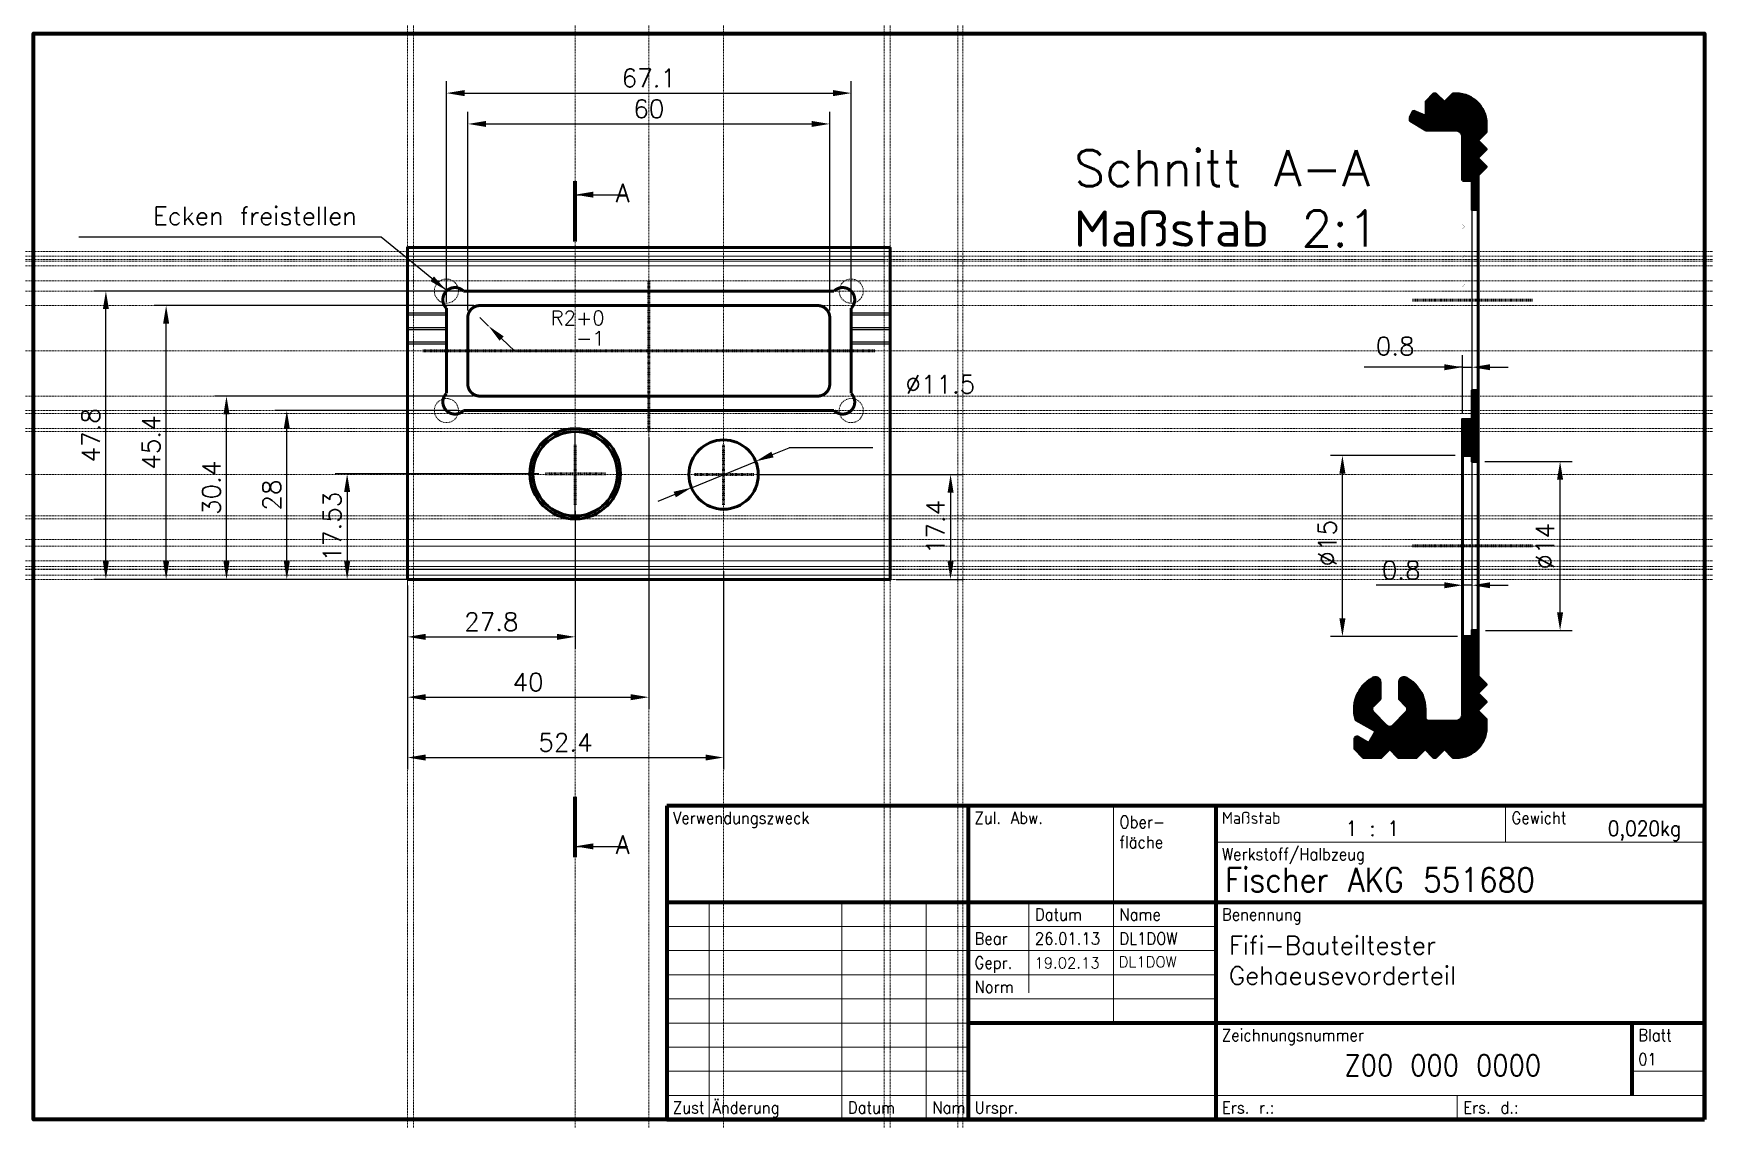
# Model space of a CAD drawing. Header units: inches. Extents: x -62 to 215, y -95 to 85.
import ezdxf
from ezdxf.enums import TextEntityAlignment as Align

# ---------------------------------------------------------------- set-up
doc = ezdxf.new("R2010")
doc.units = ezdxf.units.IN
for name, pattern in [('$CONSTRUCTION', [0.3, 0.2, -0.05, 0, -0.05]), ('Durchgehend', [0]), ('Strichpunkt', [1, 0.5, -0.25, 0, -0.25])]:
    doc.linetypes.add(name, pattern=pattern)
doc.layers.get('0').update_dxf_attribs({"linetype": 'Durchgehend', "lineweight": 0})
doc.layers.get('Defpoints').update_dxf_attribs({"lineweight": 0})
doc.layers.add('$CONSTRUCTION', color=9, linetype='$CONSTRUCTION', lineweight=0, true_color=0xc0c0c0)
for name, color, linetype, lineweight in [('Bemassung', 7, 'Durchgehend', 25), ('Bemassung_Mittellinien', 7, 'Strichpunkt', 50), ('Textfeld', 7, 'Continuous', 0), ('Zeichnung_breit', 7, 'Durchgehend', 100), ('Zeichnung_normallinien', 7, 'Durchgehend', 50), ('Zeichnung_schmal', 7, 'Durchgehend', 25)]:
    doc.layers.add(name, color=color, linetype=linetype, lineweight=lineweight)
doc.styles.add('_TCW_TXTSTY_1', font='TXT.SHX')
doc.styles.add('_TCW_TXTSTY_2', font='TXT.SHX', dxfattribs={"width": 0.9})
doc.dimstyles.get("Standard").update_dxf_attribs({"dimtxt": 3, "dimasz": 3, "dimexe": 2, "dimexo": 1, "dimgap": 2, "dimtad": 1, "dimtih": 1, "dimtoh": 1, "dimrnd": 0.01, "dimzin": 3, "dimdsep": 46, "dimtxsty": '_TCW_TXTSTY_1', "dimcen": 0.09, "dimclrd": 7, "dimclre": 7, "dimclrt": 7, "dimazin": 0, "dimtfac": 1, "dimtmove": 0, "dimatfit": 3, "dimfxl": 1, "dimfrac": 2, "dimtolj": 1, "dimtzin": 0, "dimarcsym": 0})
pattern_1 = [(45, (0, 0), (-0.1767767, 0.1767767), [])]

# ---------------------------------------------------------------- blocks, each defined once
blk = doc.blocks.new('*D1')
at = {"layer": 'Bemassung', "color": 7, "linetype": 'Durchgehend', "lineweight": -2}
for p, q in [((10.02, 39.11), (10.02, 72)), ((13.02, 70), (67, 70)), ((70, 39.11), (70, 72))]:
    blk.add_line(p, q, dxfattribs=at)
at = {"layer": 'Bemassung', "color": 7}
for points in [[(13.02, 70.5), (13.02, 69.5), (10.02, 70)], [(67, 69.5), (67, 70.5), (70, 70)]]:
    blk.add_solid(points, dxfattribs=at)
at = {"layer": 'Defpoints', "color": 0}
for p in [(70, 70), (10.02, 38.11), (70, 38.11)]:
    blk.add_point(p, dxfattribs=at)
at = {"layer": 'Bemassung', "color": 7, "insert": (40.01, 72.5), "char_height": 3, "attachment_point": 5, "style": '_TCW_TXTSTY_1'}
blk.add_mtext('\\A1;60', dxfattribs=at)
blk = doc.blocks.new('*D2')
at = {"layer": 'Bemassung', "color": 7, "linetype": 'Durchgehend', "lineweight": -2}
for p, q in [((6.46, 40.47), (6.46, 77.11)), ((9.46, 75.11), (70.56, 75.11)), ((73.56, 40.46), (73.56, 77.11))]:
    blk.add_line(p, q, dxfattribs=at)
at = {"layer": 'Bemassung', "color": 7}
for points in [[(9.46, 75.61), (9.46, 74.61), (6.46, 75.11)], [(70.56, 74.61), (70.56, 75.61), (73.56, 75.11)]]:
    blk.add_solid(points, dxfattribs=at)
at = {"layer": 'Defpoints', "color": 0}
for p in [(73.56, 75.11), (6.46, 39.47), (73.56, 39.46)]:
    blk.add_point(p, dxfattribs=at)
at = {"layer": 'Bemassung', "color": 7, "insert": (40.01, 77.61), "char_height": 3, "attachment_point": 5, "style": '_TCW_TXTSTY_1'}
blk.add_mtext('\\A1;67.1', dxfattribs=at)
blk = doc.blocks.new('*D3')
at = {"layer": 'Bemassung', "color": 7, "linetype": 'Durchgehend', "lineweight": -2}
for p, q in [((27.8, 5.9), (27.8, -17)), ((0, -6.5), (0, -17)), ((3, -15), (24.8, -15))]:
    blk.add_line(p, q, dxfattribs=at)
at = {"layer": 'Bemassung', "color": 7}
for points in [[(3, -14.5), (3, -15.5), (0, -15)], [(24.8, -15.5), (24.8, -14.5), (27.8, -15)]]:
    blk.add_solid(points, dxfattribs=at)
at = {"layer": 'Defpoints', "color": 0}
for p in [(27.8, 6.9), (0, -5.5), (27.8, -15)]:
    blk.add_point(p, dxfattribs=at)
at = {"layer": 'Bemassung', "color": 7, "insert": (13.9, -12.5), "char_height": 3, "attachment_point": 5, "style": '_TCW_TXTSTY_1'}
blk.add_mtext('\\A1;27.8', dxfattribs=at)
blk = doc.blocks.new('*D4')
at = {"layer": 'Bemassung', "color": 7, "linetype": 'Durchgehend', "lineweight": -2}
for p, q in [((52.4, -4.1), (52.4, -37)), ((0, -16.5), (0, -37)), ((3, -35), (49.4, -35))]:
    blk.add_line(p, q, dxfattribs=at)
at = {"layer": 'Bemassung', "color": 7}
for points in [[(3, -34.5), (3, -35.5), (0, -35)], [(49.4, -35.5), (49.4, -34.5), (52.4, -35)]]:
    blk.add_solid(points, dxfattribs=at)
at = {"layer": 'Defpoints', "color": 0}
for p in [(52.4, -3.1), (0, -15.5), (52.4, -35)]:
    blk.add_point(p, dxfattribs=at)
at = {"layer": 'Bemassung', "color": 7, "insert": (26.2, -32.5), "char_height": 3, "attachment_point": 5, "style": '_TCW_TXTSTY_1'}
blk.add_mtext('\\A1;52.4', dxfattribs=at)
blk = doc.blocks.new('*D5')
at = {"layer": 'Bemassung', "color": 7, "linetype": 'Durchgehend', "lineweight": -2}
for p, q in [((40, 18.03), (40, -27)), ((0, -6.5), (0, -27)), ((3, -25), (37, -25))]:
    blk.add_line(p, q, dxfattribs=at)
at = {"layer": 'Bemassung', "color": 7}
for points in [[(3, -24.5), (3, -25.5), (0, -25)], [(37, -25.5), (37, -24.5), (40, -25)]]:
    blk.add_solid(points, dxfattribs=at)
at = {"layer": 'Defpoints', "color": 0}
for p in [(40, 19.03), (0, -5.5), (40, -25)]:
    blk.add_point(p, dxfattribs=at)
at = {"layer": 'Bemassung', "color": 7, "insert": (20, -22.5), "char_height": 3, "attachment_point": 5, "style": '_TCW_TXTSTY_1'}
blk.add_mtext('\\A1;40', dxfattribs=at)
blk = doc.blocks.new('*D6')
at = {"layer": 'Bemassung', "color": 7, "linetype": 'Durchgehend', "lineweight": -2}
for p, q in [((8.27, 22.51), (-22, 22.51)), ((-20, -2.5), (-20, 19.51)), ((-1, -5.5), (-22, -5.5))]:
    blk.add_line(p, q, dxfattribs=at)
at = {"layer": 'Bemassung', "color": 7}
for points in [[(-19.5, 19.51), (-20.5, 19.51), (-20, 22.51)], [(-20.5, -2.5), (-19.5, -2.5), (-20, -5.5)]]:
    blk.add_solid(points, dxfattribs=at)
at = {"layer": 'Defpoints', "color": 0}
for p in [(-20, 22.51), (9.27, 22.51), (0, -5.5)]:
    blk.add_point(p, dxfattribs=at)
at = {"layer": 'Bemassung', "color": 7, "insert": (-22.5, 8.5), "char_height": 3, "attachment_point": 5, "rotation": 90, "style": '_TCW_TXTSTY_1'}
blk.add_mtext('\\A1;28', dxfattribs=at)
blk = doc.blocks.new('*D7')
at = {"layer": 'Bemassung', "color": 7, "linetype": 'Durchgehend', "lineweight": -2}
for p, q in [((11, 39.91), (-42, 39.91)), ((-40, -2.5), (-40, 36.91)), ((-1, -5.5), (-42, -5.5))]:
    blk.add_line(p, q, dxfattribs=at)
at = {"layer": 'Bemassung', "color": 7}
for points in [[(-39.5, 36.91), (-40.5, 36.91), (-40, 39.91)], [(-40.5, -2.5), (-39.5, -2.5), (-40, -5.5)]]:
    blk.add_solid(points, dxfattribs=at)
at = {"layer": 'Defpoints', "color": 0}
for p in [(-40, 39.91), (12, 39.91), (0, -5.5)]:
    blk.add_point(p, dxfattribs=at)
at = {"layer": 'Bemassung', "color": 7, "insert": (-42.5, 17.2), "char_height": 3, "attachment_point": 5, "rotation": 90, "style": '_TCW_TXTSTY_1'}
blk.add_mtext('\\A1;45.4', dxfattribs=at)
blk = doc.blocks.new('*D8')
at = {"layer": 'Bemassung', "color": 7, "linetype": 'Durchgehend', "lineweight": -2}
for p, q in [((9.2, 42.31), (-51.99, 42.31)), ((-49.99, -2.5), (-49.99, 39.31)), ((-0.06, -5.5), (-51.99, -5.5))]:
    blk.add_line(p, q, dxfattribs=at)
at = {"layer": 'Bemassung', "color": 7}
for points in [[(-49.49, 39.31), (-50.49, 39.31), (-49.99, 42.31)], [(-50.49, -2.5), (-49.49, -2.5), (-49.99, -5.5)]]:
    blk.add_solid(points, dxfattribs=at)
at = {"layer": 'Defpoints', "color": 0}
for p in [(-49.99, 42.31), (10.2, 42.31), (0.94, -5.5)]:
    blk.add_point(p, dxfattribs=at)
at = {"layer": 'Bemassung', "color": 7, "insert": (-52.49, 18.4), "char_height": 3, "attachment_point": 5, "rotation": 90, "style": '_TCW_TXTSTY_1'}
blk.add_mtext('\\A1;47.8', dxfattribs=at)
blk = doc.blocks.new('*D9')
at = {"layer": 'Bemassung', "color": 7, "linetype": 'Durchgehend', "lineweight": -2}
for p, q in [((58.4, 11.9), (92.02, 11.9)), ((90.02, 8.9), (90.02, -2.5)), ((81, -5.5), (92.02, -5.5))]:
    blk.add_line(p, q, dxfattribs=at)
at = {"layer": 'Bemassung', "color": 7}
for points in [[(90.52, 8.9), (89.52, 8.9), (90.02, 11.9)], [(89.52, -2.5), (90.52, -2.5), (90.02, -5.5)]]:
    blk.add_solid(points, dxfattribs=at)
at = {"layer": 'Defpoints', "color": 0}
for p in [(57.4, 11.9), (80, -5.5), (90.02, -5.5)]:
    blk.add_point(p, dxfattribs=at)
at = {"layer": 'Bemassung', "color": 7, "insert": (87.52, 3.2), "char_height": 3, "attachment_point": 5, "rotation": 90, "style": '_TCW_TXTSTY_1'}
blk.add_mtext('\\A1;17.4', dxfattribs=at)
blk = doc.blocks.new('*D10')
at = {"layer": 'Bemassung', "color": 7, "linetype": 'Durchgehend', "lineweight": -2}
for p, q in [((21.8, 12.03), (-12, 12.03)), ((-10, 9.03), (-10, -2.5)), ((-1, -5.5), (-12, -5.5))]:
    blk.add_line(p, q, dxfattribs=at)
at = {"layer": 'Bemassung', "color": 7}
for points in [[(-9.5, 9.03), (-10.5, 9.03), (-10, 12.03)], [(-10.5, -2.5), (-9.5, -2.5), (-10, -5.5)]]:
    blk.add_solid(points, dxfattribs=at)
at = {"layer": 'Defpoints', "color": 0}
for p in [(22.8, 12.03), (-10, -5.5), (0, -5.5)]:
    blk.add_point(p, dxfattribs=at)
at = {"layer": 'Bemassung', "color": 7, "insert": (-12.5, 3.265), "char_height": 3, "attachment_point": 5, "rotation": 90, "style": '_TCW_TXTSTY_1'}
blk.add_mtext('\\A1;17.53', dxfattribs=at)
blk = doc.blocks.new('*D11')
at = {"layer": 'Bemassung', "color": 7, "linetype": 'Durchgehend', "lineweight": -2}
for p, q in [((10.89, 24.9), (-32, 24.9)), ((-30, -2.5), (-30, 21.9)), ((-1, -5.5), (-32, -5.5))]:
    blk.add_line(p, q, dxfattribs=at)
at = {"layer": 'Bemassung', "color": 7}
for points in [[(-29.5, 21.9), (-30.5, 21.9), (-30, 24.9)], [(-30.5, -2.5), (-29.5, -2.5), (-30, -5.5)]]:
    blk.add_solid(points, dxfattribs=at)
at = {"layer": 'Defpoints', "color": 0}
for p in [(-30, 24.9), (11.89, 24.9), (0, -5.5)]:
    blk.add_point(p, dxfattribs=at)
at = {"layer": 'Bemassung', "color": 7, "insert": (-32.5, 9.7), "char_height": 3, "attachment_point": 5, "rotation": 90, "style": '_TCW_TXTSTY_1'}
blk.add_mtext('\\A1;30.4', dxfattribs=at)
blk = doc.blocks.new('*D12')
at = {"layer": 'Bemassung', "color": 7, "linetype": 'Durchgehend', "lineweight": -2}
for p, q in [((47.08, 9.72), (57.72, 14.08)), ((60.5, 15.21), (63.28, 16.35)), ((77.13, 16.35), (63.28, 16.35)), ((44.3, 8.59), (41.52, 7.45))]:
    blk.add_line(p, q, dxfattribs=at)
at = {"layer": 'Bemassung', "color": 7}
for points in [[(60.31, 15.68), (60.69, 14.75), (57.72, 14.08)], [(44.49, 8.12), (44.11, 9.05), (47.08, 9.72)]]:
    blk.add_solid(points, dxfattribs=at)
at = {"layer": 'Defpoints', "color": 0}
for p in [(57.72, 14.08), (47.08, 9.72)]:
    blk.add_point(p, dxfattribs=at)
at = {"layer": 'Bemassung', "color": 7, "insert": (88.31, 26.85), "char_height": 3, "attachment_point": 5, "style": '_TCW_TXTSTY_1'}
blk.add_mtext('\\A1;%%c11.5', dxfattribs=at)
blk = doc.blocks.new('*D13')
at = {"layer": 'Bemassung', "color": 7, "linetype": 'Durchgehend', "lineweight": -2}
for p, q in [((178.56, 14.07), (193.05, 14.07)), ((191.05, -10.96), (191.05, 11.07)), ((178.66, -13.96), (193.05, -13.96))]:
    blk.add_line(p, q, dxfattribs=at)
at = {"layer": 'Bemassung', "color": 7}
for points in [[(191.55, 11.07), (190.55, 11.07), (191.05, 14.07)], [(190.55, -10.96), (191.55, -10.96), (191.05, -13.96)]]:
    blk.add_solid(points, dxfattribs=at)
at = {"layer": 'Defpoints', "color": 0}
for p in [(177.56, 14.07), (191.05, 14.07), (177.66, -13.96)]:
    blk.add_point(p, dxfattribs=at)
at = {"layer": 'Bemassung', "color": 7, "insert": (188.55, 0.01), "char_height": 3, "attachment_point": 5, "rotation": 90, "style": '_TCW_TXTSTY_1'}
blk.add_mtext('\\A1;Ø14', dxfattribs=at)
blk = doc.blocks.new('*D14')
at = {"layer": 'Bemassung', "color": 7, "linetype": 'Durchgehend', "lineweight": -2}
for p, q in [((173.67, 15.06), (152.97, 15.06)), ((154.97, -11.96), (154.97, 12.06)), ((174.07, -14.96), (152.97, -14.96))]:
    blk.add_line(p, q, dxfattribs=at)
at = {"layer": 'Bemassung', "color": 7}
for points in [[(155.47, 12.06), (154.47, 12.06), (154.97, 15.06)], [(154.47, -11.96), (155.47, -11.96), (154.97, -14.96)]]:
    blk.add_solid(points, dxfattribs=at)
at = {"layer": 'Defpoints', "color": 0}
for p in [(154.97, 15.06), (174.67, 15.06), (175.07, -14.96)]:
    blk.add_point(p, dxfattribs=at)
at = {"layer": 'Bemassung', "color": 7, "insert": (152.47, 0.51), "char_height": 3, "attachment_point": 5, "rotation": 90, "style": '_TCW_TXTSTY_1'}
blk.add_mtext('\\A1;Ø15', dxfattribs=at)
blk = doc.blocks.new('*D15')
at = {"layer": 'Bemassung', "color": 7, "linetype": 'Durchgehend', "lineweight": -2}
for p, q in [((174.86, 22.02), (174.86, 31.68)), ((176.46, 26.82), (176.46, 31.68)), ((174.86, 29.68), (158.58, 29.68)), ((171.86, 29.68), (168.86, 29.68)), ((174.86, 29.68), (176.46, 29.68)), ((179.46, 29.68), (182.46, 29.68))]:
    blk.add_line(p, q, dxfattribs=at)
at = {"layer": 'Bemassung', "color": 7}
for points in [[(171.86, 29.18), (171.86, 30.18), (174.86, 29.68)], [(179.46, 30.18), (179.46, 29.18), (176.46, 29.68)]]:
    blk.add_solid(points, dxfattribs=at)
at = {"layer": 'Defpoints', "color": 0}
for p in [(176.46, 29.68), (176.46, 25.82), (174.86, 21.02)]:
    blk.add_point(p, dxfattribs=at)
at = {"layer": 'Bemassung', "color": 7, "insert": (163.72, 33.18), "char_height": 3, "attachment_point": 5, "style": '_TCW_TXTSTY_1'}
blk.add_mtext('\\A1;0.8', dxfattribs=at)
blk = doc.blocks.new('*D16')
at = {"layer": 'Bemassung', "color": 7, "linetype": 'Durchgehend', "lineweight": -2}
for p, q in [((12, 37.9), (13.44, 36.51)), ((17.77, 32.36), (15.61, 34.44)), ((32.77, 32.36), (17.77, 32.36))]:
    blk.add_line(p, q, dxfattribs=at)
at = {"layer": 'Bemassung', "color": 7}
blk.add_solid([(15.95, 34.8), (15.26, 34.08), (13.44, 36.51)], dxfattribs=at)
at = {"layer": 'Defpoints', "color": 0}
for p in [(12, 37.9), (13.44, 36.51)]:
    blk.add_point(p, dxfattribs=at)
at = {"layer": 'Bemassung', "color": 7, "insert": (28.2, 36.16), "char_height": 2.4, "attachment_point": 5, "style": '_TCW_TXTSTY_1'}
blk.add_mtext('\\A2;R2\\S+0^ -1;', dxfattribs=at)
blk = doc.blocks.new('*D17')
at = {"layer": 'Bemassung', "color": 7, "linetype": 'Durchgehend', "lineweight": -2}
for p, q in [((174.86, -13.94), (174.86, -4.45)), ((176.46, -12.94), (176.46, -4.45)), ((171.86, -6.45), (160.58, -6.45)), ((176.46, -6.45), (174.86, -6.45)), ((179.46, -6.45), (182.46, -6.45))]:
    blk.add_line(p, q, dxfattribs=at)
at = {"layer": 'Bemassung', "color": 7}
for points in [[(171.86, -6.95), (171.86, -5.95), (174.86, -6.45)], [(179.46, -5.95), (179.46, -6.95), (176.46, -6.45)]]:
    blk.add_solid(points, dxfattribs=at)
at = {"layer": 'Defpoints', "color": 0}
for p in [(174.86, -6.45), (174.86, -14.94), (176.46, -13.94)]:
    blk.add_point(p, dxfattribs=at)
at = {"layer": 'Bemassung', "color": 7, "insert": (164.72, -3.95), "char_height": 3, "attachment_point": 5, "style": '_TCW_TXTSTY_1'}
blk.add_mtext('\\A1;0.8', dxfattribs=at)

msp = doc.modelspace()

# ---------------------------------------------------------------- hatches: boundary and pattern name
at = {"layer": 'Zeichnung_normallinien', "linetype": 'Durchgehend'}
h = msp.add_hatch(dxfattribs=at)
h.set_pattern_fill('_U', scale=0.25, angle=45, style=0, pattern_type=0)
h.set_pattern_definition(pattern_1)
h.paths.add_polyline_path([(174.864, 60.62), (176.464, 60.62), (176.464, 55.82), (177.489, 55.82), (177.489, 61.584), (178.813, 62.908), (177.489, 64.232), (177.489, 64.471), (178.813, 65.795), (177.489, 67.119), (177.489, 67.37), (178.813, 68.694), (178.813, 70), (178.786, 70.523), (178.704, 71.04), (178.568, 71.545), (178.381, 72.034), (178.143, 72.5), (177.858, 72.939), (177.529, 73.346), (177.159, 73.716), (176.752, 74.045), (176.313, 74.33), (175.847, 74.568), (175.358, 74.755), (174.852, 74.891), (174.336, 74.973), (173.813, 75), (173.336, 75), (171.866, 73.53), (170.396, 75), (170.145, 75), (168.827, 73.682), (168.827, 71.319), (168.564, 71.319), (166.726, 72.107), (166.201, 71.057), (166.201, 70.532), (168.589, 69.099), (168.668, 69.056), (168.751, 69.021), (168.837, 68.993), (168.924, 68.973), (169.014, 68.961), (169.104, 68.957), (173.864, 68.957), (173.968, 68.951), (174.072, 68.935), (174.173, 68.908), (174.271, 68.87), (174.364, 68.823), (174.452, 68.766), (174.533, 68.7), (174.607, 68.626), (174.673, 68.544), (174.73, 68.457), (174.777, 68.363), (174.815, 68.266), (174.842, 68.165), (174.858, 68.061), (174.864, 67.957)])
h = msp.add_hatch(dxfattribs=at)
h.set_pattern_fill('_U', scale=0.25, angle=45, style=0, pattern_type=0)
h.set_pattern_definition(pattern_1)
h.paths.add_polyline_path([(177.489, 25.82), (176.464, 25.82), (176.464, 21.02), (174.864, 21.02), (174.864, 15.06), (176.464, 15.06), (176.464, 14.06), (177.489, 14.06)])
h = msp.add_hatch(dxfattribs=at)
h.set_pattern_fill('_U', scale=0.25, angle=45, style=0, pattern_type=0)
h.set_pattern_definition(pattern_1)
h.paths.add_polyline_path([(177.489, -13.94), (176.464, -13.94), (176.464, -14.94), (174.864, -14.94), (174.864, -27.957), (174.858, -28.061), (174.842, -28.165), (174.815, -28.266), (174.777, -28.363), (174.73, -28.457), (174.673, -28.544), (174.607, -28.626), (174.533, -28.7), (174.452, -28.766), (174.364, -28.823), (174.271, -28.87), (174.173, -28.908), (174.072, -28.935), (173.968, -28.951), (173.864, -28.957), (169.175, -28.957), (169.123, -28.954), (169.071, -28.946), (169.021, -28.932), (168.972, -28.913), (168.925, -28.89), (168.881, -28.861), (168.84, -28.828), (168.803, -28.791), (168.771, -28.75), (168.742, -28.707), (168.718, -28.66), (168.7, -28.611), (168.686, -28.561), (168.678, -28.509), (168.675, -28.457), (168.675, -27), (168.648, -26.433), (168.565, -25.871), (168.429, -25.32), (168.24, -24.784), (168, -24.27), (167.712, -23.781), (167.378, -23.322), (167, -22.898), (166.584, -22.512), (166.132, -22.168), (165.649, -21.87), (165.592, -21.839), (165.518, -21.803), (165.44, -21.776), (165.36, -21.757), (165.278, -21.746), (165.195, -21.743), (165.113, -21.749), (165.032, -21.764), (164.952, -21.787), (164.876, -21.818), (164.803, -21.856), (164.734, -21.902), (164.671, -21.955), (164.613, -22.014), (164.562, -22.079), (164.517, -22.148), (164.48, -22.222), (164.451, -22.299), (164.43, -22.379), (164.417, -22.461), (164.413, -22.543), (164.413, -25.3), (165.547, -26.434), (165.6, -26.492), (165.647, -26.556), (165.687, -26.623), (165.721, -26.694), (165.747, -26.768), (165.766, -26.844), (165.778, -26.922), (165.782, -27), (165.778, -27.078), (165.766, -27.156), (165.747, -27.232), (165.721, -27.306), (165.687, -27.377), (165.647, -27.444), (165.6, -27.508), (165.547, -27.566), (163.379, -29.734), (163.316, -29.79), (163.249, -29.84), (163.176, -29.881), (163.1, -29.915), (163.02, -29.941), (162.938, -29.959), (162.855, -29.968), (162.771, -29.968), (162.688, -29.959), (162.606, -29.941), (162.526, -29.915), (162.45, -29.881), (162.377, -29.84), (162.309, -29.79), (162.247, -29.734), (160.079, -27.566), (160.023, -27.503), (159.973, -27.436), (159.932, -27.363), (159.897, -27.287), (159.872, -27.207), (159.854, -27.125), (159.845, -27.042), (159.845, -26.958), (159.854, -26.875), (159.872, -26.793), (159.897, -26.713), (159.932, -26.637), (159.973, -26.564), (160.023, -26.497), (160.079, -26.434), (161.213, -25.3), (161.213, -22.543), (161.209, -22.461), (161.196, -22.379), (161.175, -22.299), (161.146, -22.222), (161.109, -22.148), (161.064, -22.079), (161.013, -22.014), (160.955, -21.955), (160.892, -21.902), (160.823, -21.856), (160.75, -21.818), (160.674, -21.787), (160.594, -21.764), (160.513, -21.749), (160.431, -21.743), (160.348, -21.746), (160.266, -21.757), (160.186, -21.776), (160.108, -21.803), (160.034, -21.839), (159.537, -22.139), (159.072, -22.487), (158.644, -22.879), (158.257, -23.311), (157.915, -23.78), (157.62, -24.28), (157.377, -24.806), (157.186, -25.355), (157.051, -25.919), (156.973, -26.494), (156.951, -27.074), (156.987, -27.654), (157.081, -28.226), (157.23, -28.787), (160.486, -30.658), (159.349, -32.627), (157.613, -31.625), (157.578, -31.607), (157.541, -31.592), (157.502, -31.582), (157.463, -31.575), (157.423, -31.572), (157.383, -31.573), (157.344, -31.578), (157.305, -31.586), (157.267, -31.599), (157.231, -31.616), (157.196, -31.636), (157.164, -31.659), (157.134, -31.685), (157.107, -31.714), (157.083, -31.746), (157.062, -31.78), (157.045, -31.816), (157.031, -31.854), (157.021, -31.892), (157.015, -31.932), (157.013, -31.972), (157.013, -33.53), (158.483, -35), (161.343, -35), (162.813, -33.53), (164.283, -35), (167.205, -35), (168.675, -33.53), (170.145, -35), (170.396, -35), (171.866, -33.53), (173.336, -35), (173.813, -35), (174.336, -34.973), (174.852, -34.891), (175.358, -34.755), (175.847, -34.568), (176.313, -34.33), (176.752, -34.045), (177.159, -33.716), (177.529, -33.346), (177.858, -32.939), (178.143, -32.5), (178.381, -32.034), (178.568, -31.545), (178.704, -31.04), (178.786, -30.523), (178.813, -30), (178.813, -28.694), (177.489, -27.37), (177.489, -27.119), (178.813, -25.795), (177.489, -24.471), (177.489, -24.232), (178.813, -22.908), (177.489, -21.584)])

# ---------------------------------------------------------------- linework, layer by layer
at = {"layer": '$CONSTRUCTION', "color": 9, "linetype": '$CONSTRUCTION', "true_color": 0xc0c0c0}
for p, direction in [((0, -107.1), (0, 1)), ((1, -54.06), (0, 1)), ((27.8, -32.961), (0, 1)), ((40, -46.614), (0, 1)), ((52.4, -11.654), (0, 1)), ((79, -54.06), (0, 1)), ((80, -107.1), (0, 1)), ((91.244, -11.654), (0, 1)), ((92.044, -23.307), (0, 1)), ((-21.699, 48.845), (1, 0)), ((-21.699, 48.066), (1, 0)), ((-21.699, 47.531), (1, 0)), ((-21.699, 47.26), (1, 0)), ((-5.425, 46.488), (1, 0)), ((-365.445, 44), (1, 0)), ((-37.421, 42.31), (1, 0)), ((-74.841, 39.91), (1, 0)), ((-74.841, 32.41), (1, 0)), ((-74.841, 24.91), (1, 0)), ((-74.841, 22.51), (1, 0)), ((-86.796, 22), (1, 0)), ((-37.421, 19.53), (1, 0)), ((-37.421, 19.03), (1, 0)), ((-74.841, 11.9), (1, 0)), ((-37.421, 5.03), (1, 0)), ((-37.421, 4.53), (1, 0)), ((-10.849, 1.118), (1, 0)), ((-182.723, 0), (1, 0)), ((-10.849, -2.402), (1, 0)), ((-10.849, -3.333), (1, 0)), ((-10.849, -3.786), (1, 0)), ((-1.356, -3.857), (1, 0)), ((-10.849, -4.769), (1, 0)), ((-365.445, -5.5), (1, 0))]:
    msp.add_xline(p, direction, dxfattribs=at)
at = {"layer": '$CONSTRUCTION', "lineweight": 0}
for centre in [(6.45, 42.3), (73.55, 42.3), (6.45, 22.5), (73.55, 22.5)]:
    msp.add_circle(centre, 2, dxfattribs=at)
at = {"color": 7, "linetype": 'Continuous'}
for p, q in [((43, -43), (93, -43)), ((43, -59), (43, -43)), ((93, -43), (117, -43)), ((93, -79), (93, -43)), ((117, -43), (117, -79)), ((117, -43), (134, -43)), ((134, -43), (134, -49)), ((134, -43), (182, -43)), ((182, -43), (182, -49)), ((182, -43), (215, -43)), ((215, -43), (215, -49)), ((134, -49), (215, -49)), ((134, -49), (134, -63)), ((215, -49), (215, -59)), ((43, -63), (43, -59)), ((50, -59), (43, -59)), ((72, -59), (50, -59)), ((50, -95), (50, -59)), ((86, -59), (72, -59)), ((72, -59), (72, -95)), ((86, -95), (86, -59)), ((103, -59), (86, -59)), ((215, -59), (103, -59)), ((103, -74), (103, -59)), ((215, -59), (215, -79)), ((43, -67), (43, -63)), ((134, -63), (43, -63)), ((134, -63), (134, -67)), ((43, -71), (43, -67)), ((43, -67), (134, -67)), ((134, -67), (134, -71)), ((43, -75), (43, -71)), ((134, -71), (43, -71)), ((134, -71), (134, -75)), ((43, -79), (43, -75)), ((43, -75), (134, -75)), ((134, -75), (134, -95)), ((43, -83), (43, -79)), ((93, -79), (43, -79)), ((93, -79), (117, -79)), ((93, -83), (93, -79)), ((117, -79), (203, -79)), ((203, -79), (203, -87)), ((203, -79), (215, -79)), ((215, -79), (215, -87)), ((43, -87), (43, -83)), ((43, -83), (93, -83)), ((93, -87), (93, -83)), ((43, -91), (43, -87)), ((93, -87), (43, -87)), ((93, -95), (93, -87)), ((203, -87), (215, -87)), ((203, -87), (203, -91)), ((215, -87), (215, -91)), ((43, -95), (43, -91)), ((174, -91), (43, -91)), ((215, -91), (174, -91)), ((174, -91), (174, -95)), ((215, -91), (215, -95)), ((50, -95), (43, -95)), ((72, -95), (50, -95)), ((86, -95), (72, -95)), ((93, -95), (86, -95)), ((134, -95), (93, -95)), ((174, -95), (134, -95)), ((215, -95), (174, -95))]:
    msp.add_line(p, q, dxfattribs=at)
at = {"color": 7, "linetype": 'Durchgehend', "lineweight": 100}
for p, q in [((215, -43), (43, -43)), ((43, -43), (43, -95)), ((93, -95), (93, -43)), ((134, -43), (134, -95)), ((215, -95), (215, -43)), ((215, -59), (43, -59)), ((215, -79), (93, -79)), ((203, -91), (203, -79)), ((43, -95), (215, -95))]:
    msp.add_line(p, q, dxfattribs=at)
at = {"layer": 'Bemassung_Mittellinien', "color": 7, "linetype": 'Strichpunkt', "lineweight": 50, "ltscale": 0.2}
for p, q in [((40, 19.03), (40, 44)), ((186.464, 40.82), (166.464, 40.82)), ((77.455, 32.41), (2.545, 32.41)), ((27.8, 6.9), (27.8, 16.9)), ((52.4, 6.9), (52.4, 16.9)), ((32.8, 12.03), (22.8, 12.03)), ((57.4, 11.9), (47.4, 11.9)), ((186.464, 0.06), (166.464, 0.06))]:
    msp.add_line(p, q, dxfattribs=at)
at = {"layer": 'Textfeld', "color": 7, "linetype": 'Durchgehend', "lineweight": 100, "flags": 128}
msp.add_lwpolyline([(215, -95), (-62, -95), (-62, 85), (215, 85)], close=True, dxfattribs=at)
at = {"layer": 'Zeichnung_breit', "color": 7, "linetype": 'Durchgehend'}
for p, q in [((27.8, 50.5), (27.8, 60.5)), ((27.8, -51.5), (27.8, -41.5))]:
    msp.add_line(p, q, dxfattribs=at)
at = {"layer": 'Zeichnung_normallinien', "color": 7, "linetype": 'Durchgehend'}
for p, q in [((177.489, 55.82), (177.489, 25.82)), ((174.864, -14.94), (174.864, 15.06)), ((177.489, 14.06), (177.489, -13.94))]:
    msp.add_line(p, q, dxfattribs=at)
at = {"layer": 'Zeichnung_normallinien', "color": 7, "linetype": 'Durchgehend', "lineweight": 0}
for p, q in [((80, 1.118), (0, 1.118)), ((80, -3.786), (0, -3.786))]:
    msp.add_line(p, q, dxfattribs=at)
at = {"layer": 'Zeichnung_normallinien', "linetype": 'Durchgehend', "lineweight": 0}
for p, q in [((0, -9), (0, -2)), ((-3.5, -5.5), (3.5, -5.5))]:
    msp.add_line(p, q, dxfattribs=at)
at = {"layer": 'Zeichnung_normallinien', "color": 7, "linetype": 'Durchgehend', "flags": 128}
for points in [[(174.864, 60.62), (176.464, 60.62), (176.464, 55.82), (177.489, 55.82), (177.489, 61.584), (178.813, 62.908), (177.489, 64.232), (177.489, 64.471), (178.813, 65.795), (177.489, 67.119), (177.489, 67.37), (178.813, 68.694), (178.813, 70), (178.786, 70.523), (178.704, 71.04), (178.568, 71.545), (178.381, 72.034), (178.143, 72.5), (177.858, 72.939), (177.529, 73.346), (177.159, 73.716), (176.752, 74.045), (176.313, 74.33), (175.847, 74.568), (175.358, 74.755), (174.852, 74.891), (174.336, 74.973), (173.813, 75), (173.336, 75), (171.866, 73.53), (170.396, 75), (170.145, 75), (168.827, 73.682), (168.827, 71.319), (168.564, 71.319), (166.726, 72.107), (166.201, 71.057), (166.201, 70.532), (168.589, 69.099), (168.668, 69.056), (168.751, 69.021), (168.837, 68.993), (168.924, 68.973), (169.014, 68.961), (169.104, 68.957), (173.864, 68.957), (173.968, 68.951), (174.072, 68.935), (174.173, 68.908), (174.271, 68.87), (174.364, 68.823), (174.452, 68.766), (174.533, 68.7), (174.607, 68.626), (174.673, 68.544), (174.73, 68.457), (174.777, 68.363), (174.815, 68.266), (174.842, 68.165), (174.858, 68.061), (174.864, 67.957)], [(0, -5.5), (80, -5.5), (80, 49.5), (0, 49.5)], [(177.489, 25.82), (176.464, 25.82), (176.464, 21.02), (174.864, 21.02), (174.864, 15.06), (176.464, 15.06), (176.464, 14.06), (177.489, 14.06)], [(177.489, -13.94), (176.464, -13.94), (176.464, -14.94), (174.864, -14.94), (174.864, -27.957), (174.858, -28.061), (174.842, -28.165), (174.815, -28.266), (174.777, -28.363), (174.73, -28.457), (174.673, -28.544), (174.607, -28.626), (174.533, -28.7), (174.452, -28.766), (174.364, -28.823), (174.271, -28.87), (174.173, -28.908), (174.072, -28.935), (173.968, -28.951), (173.864, -28.957), (169.175, -28.957), (169.123, -28.954), (169.071, -28.946), (169.021, -28.932), (168.972, -28.913), (168.925, -28.89), (168.881, -28.861), (168.84, -28.828), (168.803, -28.791), (168.771, -28.75), (168.742, -28.707), (168.718, -28.66), (168.7, -28.611), (168.686, -28.561), (168.678, -28.509), (168.675, -28.457), (168.675, -27), (168.648, -26.433), (168.565, -25.871), (168.429, -25.32), (168.24, -24.784), (168, -24.27), (167.712, -23.781), (167.378, -23.322), (167, -22.898), (166.584, -22.512), (166.132, -22.168), (165.649, -21.87), (165.592, -21.839), (165.518, -21.803), (165.44, -21.776), (165.36, -21.757), (165.278, -21.746), (165.195, -21.743), (165.113, -21.749), (165.032, -21.764), (164.952, -21.787), (164.876, -21.818), (164.803, -21.856), (164.734, -21.902), (164.671, -21.955), (164.613, -22.014), (164.562, -22.079), (164.517, -22.148), (164.48, -22.222), (164.451, -22.299), (164.43, -22.379), (164.417, -22.461), (164.413, -22.543), (164.413, -25.3), (165.547, -26.434), (165.6, -26.492), (165.647, -26.556), (165.687, -26.623), (165.721, -26.694), (165.747, -26.768), (165.766, -26.844), (165.778, -26.922), (165.782, -27), (165.778, -27.078), (165.766, -27.156), (165.747, -27.232), (165.721, -27.306), (165.687, -27.377), (165.647, -27.444), (165.6, -27.508), (165.547, -27.566), (163.379, -29.734), (163.316, -29.79), (163.249, -29.84), (163.176, -29.881), (163.1, -29.915), (163.02, -29.941), (162.938, -29.959), (162.855, -29.968), (162.771, -29.968), (162.688, -29.959), (162.606, -29.941), (162.526, -29.915), (162.45, -29.881), (162.377, -29.84), (162.309, -29.79), (162.247, -29.734), (160.079, -27.566), (160.023, -27.503), (159.973, -27.436), (159.932, -27.363), (159.897, -27.287), (159.872, -27.207), (159.854, -27.125), (159.845, -27.042), (159.845, -26.958), (159.854, -26.875), (159.872, -26.793), (159.897, -26.713), (159.932, -26.637), (159.973, -26.564), (160.023, -26.497), (160.079, -26.434), (161.213, -25.3), (161.213, -22.543), (161.209, -22.461), (161.196, -22.379), (161.175, -22.299), (161.146, -22.222), (161.109, -22.148), (161.064, -22.079), (161.013, -22.014), (160.955, -21.955), (160.892, -21.902), (160.823, -21.856), (160.75, -21.818), (160.674, -21.787), (160.594, -21.764), (160.513, -21.749), (160.431, -21.743), (160.348, -21.746), (160.266, -21.757), (160.186, -21.776), (160.108, -21.803), (160.034, -21.839), (159.537, -22.139), (159.072, -22.487), (158.644, -22.879), (158.257, -23.311), (157.915, -23.78), (157.62, -24.28), (157.377, -24.806), (157.186, -25.355), (157.051, -25.919), (156.973, -26.494), (156.951, -27.074), (156.987, -27.654), (157.081, -28.226), (157.23, -28.787), (160.486, -30.658), (159.349, -32.627), (157.613, -31.625), (157.578, -31.607), (157.541, -31.592), (157.502, -31.582), (157.463, -31.575), (157.423, -31.572), (157.383, -31.573), (157.344, -31.578), (157.305, -31.586), (157.267, -31.599), (157.231, -31.616), (157.196, -31.636), (157.164, -31.659), (157.134, -31.685), (157.107, -31.714), (157.083, -31.746), (157.062, -31.78), (157.045, -31.816), (157.031, -31.854), (157.021, -31.892), (157.015, -31.932), (157.013, -31.972), (157.013, -33.53), (158.483, -35), (161.343, -35), (162.813, -33.53), (164.283, -35), (167.205, -35), (168.675, -33.53), (170.145, -35), (170.396, -35), (171.866, -33.53), (173.336, -35), (173.813, -35), (174.336, -34.973), (174.852, -34.891), (175.358, -34.755), (175.847, -34.568), (176.313, -34.33), (176.752, -34.045), (177.159, -33.716), (177.529, -33.346), (177.858, -32.939), (178.143, -32.5), (178.381, -32.034), (178.568, -31.545), (178.704, -31.04), (178.786, -30.523), (178.813, -30), (178.813, -28.694), (177.489, -27.37), (177.489, -27.119), (178.813, -25.795), (177.489, -24.471), (177.489, -24.232), (178.813, -22.908), (177.489, -21.584)]]:
    msp.add_lwpolyline(points, close=True, dxfattribs=at)
at = {"layer": 'Zeichnung_normallinien', "color": 7, "linetype": 'Durchgehend', "lineweight": 50, "const_width": 0.0197, "flags": 128}
msp.add_lwpolyline([(174.864, 21.02), (174.864, 42.996), (175.103, 43.235, 0.4142136), (175.103, 43.518), (174.864, 43.757), (174.864, 47.796), (175.103, 48.035, 0.4142136), (175.103, 48.318), (174.864, 48.557), (174.864, 52.596), (175.103, 52.835, 0.4142136), (175.103, 53.118), (174.864, 53.357), (174.864, 60.62)], format="xyb", dxfattribs=at)
at = {"layer": 'Zeichnung_normallinien', "linetype": 'Durchgehend', "lineweight": 211, "const_width": 0.5, "flags": 128}
for points in [[(70.722, 42.3, -1), (73.55, 39.472), (73.55, 25.328, -1), (70.722, 22.5), (9.278, 22.5, -1), (6.45, 25.328), (6.45, 39.472, -1), (9.278, 42.3)], [(12, 24.9), (68, 24.9, 0.4142136), (70, 26.9), (70, 37.9, 0.4142136), (68, 39.9), (12, 39.9, 0.4142136), (10, 37.9), (10, 26.9, 0.4142136)]]:
    msp.add_lwpolyline(points, format="xyb", close=True, dxfattribs=at)
at = {"layer": 'Zeichnung_normallinien', "linetype": 'Durchgehend'}
for centre, radius in [((27.8, 12.03), 7.5), ((27.8, 12.03), 7), ((52.4, 11.9), 5.75)]:
    msp.add_circle(centre, radius, dxfattribs=at)
at = {"layer": 'Zeichnung_schmal', "color": 7, "linetype": 'Durchgehend'}
for p, q in [((176.464, 25.82), (176.464, 55.82)), ((0, 38.678), (6.46, 38.678)), ((6.46, 38.298), (0, 38.298)), ((0, 36.278), (6.46, 36.278)), ((73.54, 38.678), (80, 38.678)), ((73.54, 36.278), (80, 36.278)), ((80, 38.298), (73.56, 38.298)), ((6.46, 35.898), (0, 35.898)), ((0, 33.878), (6.44, 33.878)), ((6.46, 33.498), (0, 33.498)), ((73.54, 33.878), (80, 33.878)), ((80, 35.898), (73.56, 35.898)), ((80, 33.498), (73.56, 33.498)), ((27.8, 5.03), (27.8, 19.03)), ((176.464, -13.94), (176.464, 14.06))]:
    msp.add_line(p, q, dxfattribs=at)
at = {"layer": 'Zeichnung_schmal', "color": 7, "linetype": 'Durchgehend', "lineweight": 0}
for p, q in [((80, 48.845), (0, 48.845)), ((80, 48.066), (0, 48.066)), ((79, 47.531), (1, 47.531)), ((1, 47.26), (79, 47.26)), ((79, 46.488), (1, 46.488)), ((79, 0), (1, 0)), ((80, -2.402), (0, -2.402)), ((0, -4.769), (80, -4.769)), ((79, -3.333), (1, -3.333)), ((79, -3.857), (1, -3.857))]:
    msp.add_line(p, q, dxfattribs=at)

# ---------------------------------------------------------------- texts
at = {"color": 7, "linetype": 'Durchgehend', "style": '_TCW_TXTSTY_2', "width": 0.9}
for s, height, p in [('Verwendungszweck', 2, (44, -46)), ('Zul. Abw.', 2, (94, -46)), ('Maßstab', 2, (135, -46)), ('Gewicht', 2, (183, -46)), ('1 : 1', 2.5, (155.514, -48)), ('0,020kg', 2.5, (198.941, -48)), ('Werkstoff/Halbzeug', 2, (135, -52)), ('Fischer AKG 551680', 4, (135.55, -57.258)), ('Datum', 2, (104, -62)), ('Name', 2, (118, -62)), ('Benennung', 2, (135, -62)), ('Bear', 2, (94, -66)), ('26.01.13', 2, (104, -66)), ('DL1DOW', 2, (118, -66)), ('Gepr.', 2, (94, -70)), ('Norm', 2, (94, -74)), ('Zeichnungsnummer', 2, (135, -82)), ('Blatt', 2, (204, -82)), ('Z00 000 0000', 3.5, (155.296, -87.767)), ('01', 2, (204, -86)), ('Zust', 2, (44, -94)), ('Änderung', 2, (50.549, -94)), ('Datum', 2, (73, -94)), ('Nam', 2, (87, -94)), ('Urspr.', 2, (94, -94)), ('Ers. r.:', 2, (135, -94)), ('Ers. d.:', 2, (175, -94))]:
    msp.add_text(s, height=height, dxfattribs=at).set_placement(p)
at = {"color": 7, "linetype": 'Durchgehend', "style": '_TCW_TXTSTY_1'}
msp.add_text('DL1DOW', height=1.8, dxfattribs=at).set_placement((117.882, -67.968), align=Align.TOP_LEFT)
for s, insert, char_height, attachment_point in [('Schnitt A-A\\PMaßstab 2:1', (110.486, 65.665), 6, 1), ('\\A1;A', (34.515, 58.559), 3, 4), ('\\A1;A', (34.515, -49.441), 3, 4), ('Fifi-Bauteiltester\\PGehaeusevorderteil', (136.156, -64.633), 3, 1)]:
    msp.add_mtext(s, dxfattribs=dict(at, insert=insert, char_height=char_height, attachment_point=attachment_point))
at = {"color": 7, "insert": (118, -50.015), "char_height": 2, "attachment_point": 7, "style": '_TCW_TXTSTY_2'}
msp.add_mtext('Ober-\\Pfläche', dxfattribs=at)
at = {"layer": 'Bemassung', "color": 7, "linetype": 'Durchgehend', "insert": (-8.374, 53.259), "char_height": 3, "attachment_point": 9, "style": '_TCW_TXTSTY_1'}
msp.add_mtext('\\A1;Ecken freistellen', dxfattribs=at)
at = {"layer": 'Textfeld', "color": 7, "linetype": 'Durchgehend', "style": '_TCW_TXTSTY_1'}
msp.add_text('19.02.13', height=1.8, dxfattribs=at).set_placement((103.931, -68.139), align=Align.TOP_LEFT)

# ---------------------------------------------------------------- dimensions: what is measured, and where the dimension line sits
at = {"layer": 'Bemassung', "color": 7, "linetype": 'Durchgehend'}
for base, p1, p2, override, picture, middle in [((73.557, 75.113), (6.46, 39.472), (73.557, 39.465), {"dimgap": 1, "dimdec": 1, "dimpost": '', "dimadec": 1, "dimtdec": 1}, '*D2', (40.008, 77.613)), ((69.999, 70), (10.021, 38.108), (69.999, 38.11), {"dimgap": 1, "dimrnd": 0.1, "dimzin": 11, "dimpost": ''}, '*D1', (40.01, 72.5)), ((40, -25), (0, -5.5), (40, 19.03), {"dimgap": 1, "dimdec": 1, "dimzin": 11, "dimpost": '', "dimadec": 1, "dimtdec": 1}, '*D5', (20, -22.5)), ((27.8, -15), (0, -5.5), (27.8, 6.9), {"dimgap": 1, "dimdec": 1, "dimrnd": 0.1, "dimpost": '', "dimadec": 1, "dimtdec": 1}, '*D3', (13.9, -12.5)), ((174.864, -6.445), (176.464, -13.94), (174.864, -14.94), {"dimgap": 1, "dimlfac": 0.5, "dimzin": 11, "dimpost": ''}, '*D17', (164.721, -3.945)), ((52.4, -35), (0, -15.5), (52.4, -3.1), {"dimgap": 1, "dimdec": 1, "dimpost": '', "dimadec": 1, "dimtdec": 1}, '*D4', (26.2, -32.5))]:
    dim = msp.add_linear_dim(base=base, p1=p1, p2=p2, dimstyle='Standard', override=override, dxfattribs=at)
    dim.commit()
    dim.dimension.update_dxf_attribs({"geometry": picture, "text_midpoint": middle})
for base, p1, p2, angle, override, picture, middle in [((-49.994, 42.31), (0.944, -5.5), (10.197, 42.31), 90, {"dimgap": 1, "dimtih": 0, "dimtoh": 0, "dimdec": 1, "dimpost": '', "dimadec": 1, "dimtdec": 1}, '*D8', (-52.494, 18.405)), ((-40, 39.91), (0, -5.5), (12, 39.91), 270, {"dimgap": 1, "dimtih": 0, "dimtoh": 0, "dimdec": 1, "dimzin": 11, "dimpost": '', "dimadec": 1, "dimtdec": 1}, '*D7', (-42.5, 17.205)), ((-30, 24.896), (0, -5.5), (11.895, 24.896), 90, {"dimgap": 1, "dimtih": 0, "dimtoh": 0, "dimdec": 1, "dimzin": 11, "dimpost": '', "dimadec": 1, "dimtdec": 1}, '*D11', (-32.5, 9.698)), ((-20, 22.51), (0, -5.5), (9.275, 22.51), 270, {"dimgap": 1, "dimtih": 0, "dimtoh": 0, "dimdec": 1, "dimzin": 11, "dimpost": '', "dimadec": 1, "dimtdec": 1}, '*D6', (-22.5, 8.505)), ((-10, -5.5), (22.8, 12.03), (0, -5.5), 90, {"dimgap": 1, "dimtih": 0, "dimtoh": 0, "dimzin": 11, "dimpost": ''}, '*D10', (-12.5, 3.265)), ((90.015, -5.499), (57.4, 11.9), (80, -5.499), 270, {"dimgap": 1, "dimtih": 0, "dimtoh": 0, "dimzin": 11, "dimpost": ''}, '*D9', (87.515, 3.2))]:
    dim = msp.add_linear_dim(base=base, p1=p1, p2=p2, angle=angle, dimstyle='Standard', override=override, dxfattribs=at)
    dim.commit()
    dim.dimension.update_dxf_attribs({"geometry": picture, "text_midpoint": middle})
dim = msp.add_radius_dim(center=(12, 37.9), mpoint=(13.442, 36.514), dimstyle='Standard', override={"dimtxt": 2.4, "dimgap": 1, "dimdec": 0, "dimzin": 11, "dimpost": '', "dimadec": 0, "dimtol": 1, "dimtm": 1, "dimtdec": 0, "dimtolj": 2}, dxfattribs=at)
dim.commit()
dim.dimension.update_dxf_attribs({"geometry": '*D16', "text_midpoint": (24.429, 35.976), "dimtype": 164})
dim = msp.add_linear_dim(base=(176.464, 29.678), p1=(174.864, 21.02), p2=(176.464, 25.82), dimstyle='Standard', override={"dimlfac": 0.5, "dimzin": 11, "dimpost": ''}, dxfattribs=at)
dim.commit()
dim.dimension.update_dxf_attribs({"geometry": '*D15', "text_midpoint": (163.721, 29.678), "dimtype": 160})
dim = msp.add_diameter_dim_2p(p1=(47.078, 9.723), p2=(57.722, 14.077), dimstyle='Standard', override={"dimzin": 11, "dimpost": ''}, dxfattribs=at)
dim.commit()
dim.dimension.update_dxf_attribs({"geometry": '*D12', "text_midpoint": (88.315, 26.849)})
for base, p1, p2, picture, middle in [((154.974, 15.06), (175.072, -14.956), (174.675, 15.06), '*D14', (154.974, 0.511)), ((191.049, 14.066), (177.657, -13.962), (177.557, 14.066), '*D13', (191.049, 0.01))]:
    dim = msp.add_linear_dim(base=base, p1=p1, p2=p2, angle=90, dimstyle='Standard', override={"dimgap": 1, "dimtih": 0, "dimtoh": 0, "dimdec": 1, "dimlfac": 0.5, "dimzin": 11, "dimpost": 'Ø<>', "dimadec": 1, "dimtdec": 1}, dxfattribs=at)
    dim.commit()
    dim.dimension.update_dxf_attribs({"geometry": picture, "text_midpoint": middle, "dimtype": 160})

# ---------------------------------------------------------------- leaders
at = {"color": 7, "linetype": 'Durchgehend', "lineweight": 70}
for points in [[(27.782, 58.275), (33.461, 58.278), (34.515, 58.278), (36.461, 58.278)], [(27.782, -49.725), (33.461, -49.722), (34.515, -49.722), (36.461, -49.722)]]:
    msp.add_leader(points, dimstyle='Standard', override={"dimtad": 0}, dxfattribs=at)
at = {"layer": 'Bemassung', "color": 7, "linetype": 'Durchgehend'}
msp.add_leader([(6.403, 42.442), (-4.374, 51.259), (-7.374, 51.259), (-54.467, 51.259)], dimstyle='Standard', override={"dimgap": 1, "dimtad": 0}, dxfattribs=at)

doc.saveas('drawing.dxf')
